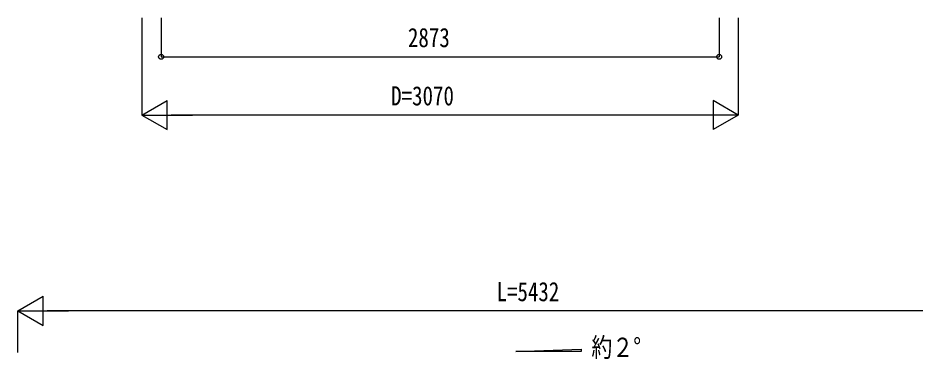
# Model space of a CAD drawing. Units: millimetres, scale not verified. Extents: x -12615 to 12615, y -8910 to 8910.
# Drawn here: x -3928 to 691, y -2121 to -365 of the extents above; entities that cross this region are included whole.
import ezdxf
from ezdxf.enums import TextEntityAlignment as Align

# ---------------------------------------------------------------- set-up
doc = ezdxf.new("R2010")
doc.units = ezdxf.units.MM
doc.header["$LTSCALE"] = 40
doc.layers.add('0-5_YKK_A1', color=4, linetype='Continuous')
doc.layers.add('0-6_YKK_D', color=6, linetype='Continuous')
doc.styles.add('ＭＳ ゴシック', font='')
doc.styles.get('ＭＳ ゴシック').set_extended_font_data('MS Gothic')

msp = doc.modelspace()

# ---------------------------------------------------------------- linework, layer by layer
at = {"layer": '0-5_YKK_A1'}
for p, q in [((-1364.53, -2082), (-1028.53, -2069.58)), ((-1028.53, -2069.58), (-1028.53, -2082)), ((-1028.53, -2082), (-1364.53, -2082))]:
    msp.add_line(p, q, dxfattribs=at)
at = {"layer": '0-6_YKK_D'}
for p, q in [((-3289.36, -365.02), (-3289.36, -866.02)), ((-3190.86, -365.02), (-3190.86, -566.02)), ((-317.86, -365.02), (-317.86, -566.02)), ((-219.36, -365.02), (-219.36, -866.02)), ((-3190.86, -565.02), (-317.86, -565.02)), ((-3289.36, -865.02), (-3159.46, -790.02)), ((-3159.46, -940.02), (-3159.46, -790.02)), ((-219.36, -865.02), (-349.26, -790.02)), ((-349.26, -790.02), (-349.26, -940.02)), ((-3289.36, -865.02), (-3159.46, -940.02)), ((-3289.36, -865.02), (-3029.55, -865.02)), ((-369.36, -865.02), (-3139.36, -865.02)), ((-219.36, -865.02), (-479.17, -865.02)), ((-219.36, -865.02), (-349.26, -940.02)), ((-3927.82, -1873.07), (-3797.92, -1798.07)), ((-3797.92, -1948.07), (-3797.92, -1798.07)), ((-3927.82, -2086.87), (-3927.82, -1872.07)), ((-3927.82, -1873.07), (-3797.92, -1948.07)), ((-3927.82, -1873.07), (-3668.01, -1873.07)), ((1353.96, -1873.07), (-3777.82, -1873.07))]:
    msp.add_line(p, q, dxfattribs=at)
for centre in [(-3190.86, -565.02), (-317.86, -565.02)]:
    msp.add_circle(centre, 12.75, dxfattribs=at)

# ---------------------------------------------------------------- texts
at = {"layer": '0-5_YKK_A1', "style": 'ＭＳ ゴシック', "width": 0.8}
msp.add_text('約２°', height=98.97, dxfattribs=at).set_placement((-975.59, -2139.75), align=Align.BOTTOM_LEFT)
at = {"layer": '0-6_YKK_D', "style": 'ＭＳ ゴシック', "width": 0.8}
for s, p in [('2873', (-1919.96, -545.02)), ('D=3070', (-2006.36, -845.02)), ('L=5432', (-1463.93, -1853.07))]:
    msp.add_text(s, height=98.97, dxfattribs=at).set_placement(p, align=Align.BOTTOM_LEFT)

doc.saveas('drawing.dxf')
